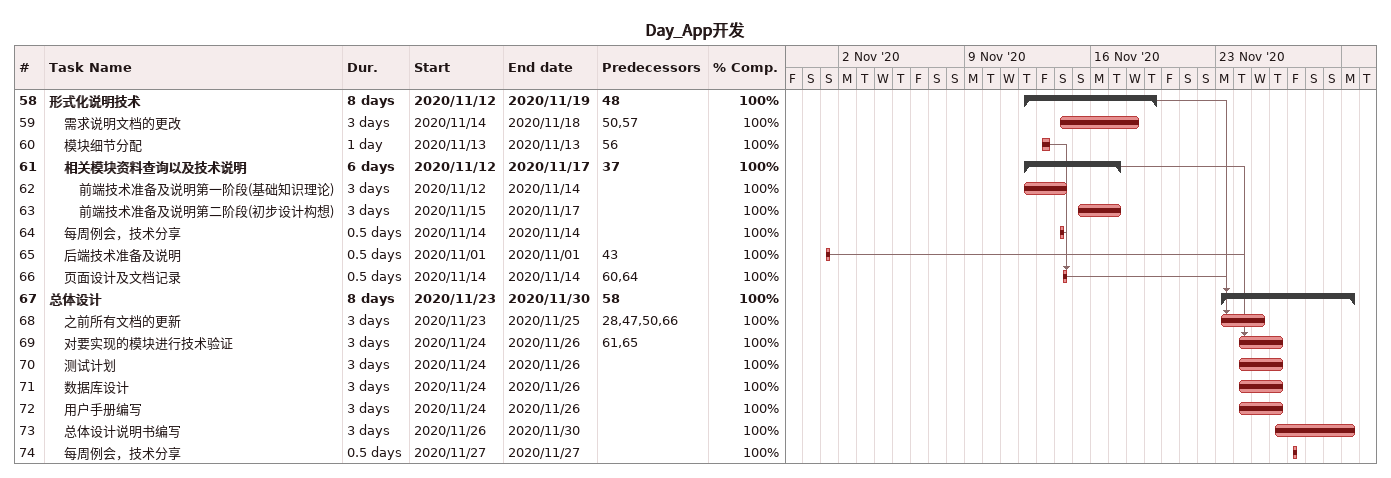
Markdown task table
Day_App开发

| ID | Level | Task | Duration | Start | Finish | Predecessors | % complete |
|---|---|---|---|---|---|---|---|
| 58 | 1 | **形式化说明技术** | 8d | 2020-11-12 | 2020-11-19 | 48 | 100 |
| 59 | 2 | 需求说明文档的更改 | 3d | 2020-11-14 | 2020-11-18 | 50, 57 | 100 |
| 60 | 2 | 模块细节分配 | 1d | 2020-11-13 | 2020-11-13 | 56 | 100 |
| 61 | 2 | **相关模块资料查询以及技术说明** | 6d | 2020-11-12 | 2020-11-17 | 37 | 100 |
| 62 | 3 | 前端技术准备及说明第一阶段(基础知识理论) | 3d | 2020-11-12 | 2020-11-14 |  | 100 |
| 63 | 3 | 前端技术准备及说明第二阶段(初步设计构想) | 3d | 2020-11-15 | 2020-11-17 |  | 100 |
| 64 | 2 | 每周例会，技术分享 | 0.5d | 2020-11-14 | 2020-11-14 |  | 100 |
| 65 | 2 | 后端技术准备及说明 | 0.5d | 2020-11-01 | 2020-11-01 | 43 | 100 |
| 66 | 2 | 页面设计及文档记录 | 0.5d | 2020-11-14 | 2020-11-14 | 60, 64 | 100 |
| 67 | 1 | **总体设计** | 8d | 2020-11-23 | 2020-11-30 | 58 | 100 |
| 68 | 2 | 之前所有文档的更新 | 3d | 2020-11-23 | 2020-11-25 | 28, 47, 50, 66 | 100 |
| 69 | 2 | 对要实现的模块进行技术验证 | 3d | 2020-11-24 | 2020-11-26 | 61, 65 | 100 |
| 70 | 2 | 测试计划 | 3d | 2020-11-24 | 2020-11-26 |  | 100 |
| 71 | 2 | 数据库设计 | 3d | 2020-11-24 | 2020-11-26 |  | 100 |
| 72 | 2 | 用户手册编写 | 3d | 2020-11-24 | 2020-11-26 |  | 100 |
| 73 | 2 | 总体设计说明书编写 | 3d | 2020-11-26 | 2020-11-30 |  | 100 |
| 74 | 2 | 每周例会，技术分享 | 0.5d | 2020-11-27 | 2020-11-27 |  | 100 |
